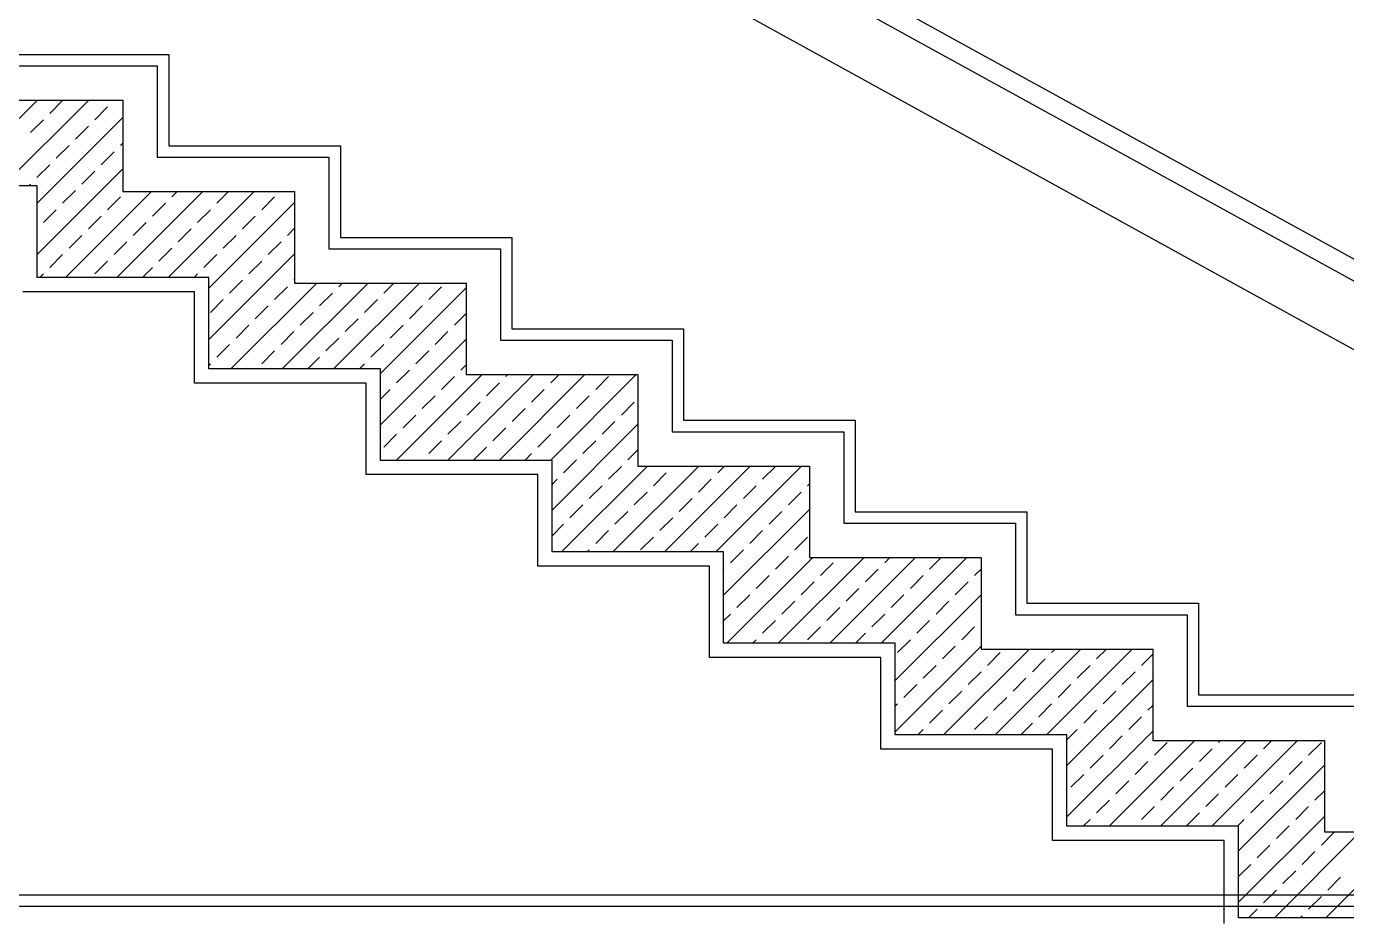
# Model space of a CAD drawing. Header units: millimetres. Extents: x 43168.9 to 43194.6, y -25545.1 to -25543.4.
# Drawn here: x 43181.4489 to 43181.5412, y -25544.7464 to -25544.6838 of the extents above; entities that cross this region are included whole.
import ezdxf

# ---------------------------------------------------------------- set-up
doc = ezdxf.new("R2010")
doc.units = ezdxf.units.MM
doc.header["$LTSCALE"] = 200
for name, color, linetype in [('kaplama-gnl_sgh', 30, 'Continuous'), ('kesit_$0$gor-2_sgh', 161, 'Continuous'), ('kesit_$0$metal-mal._sgh', 122, 'Continuous'), ('kolon-b.a_sgh', 6, 'Continuous'), ('siva_sgh', 145, 'Continuous'), ('tarama-betonarme_sgh', 223, 'Continuous')]:
    doc.layers.add(name, color=color, linetype=linetype)

msp = doc.modelspace()

# ---------------------------------------------------------------- linework, layer by layer
at = {"layer": 'kaplama-gnl_sgh'}
for p, q in [((43181.446838, -25544.685759), (43181.458838, -25544.685759)), ((43181.458838, -25544.685759), (43181.458838, -25544.692159)), ((43181.446038, -25544.686559), (43181.458038, -25544.686559)), ((43181.458038, -25544.686559), (43181.458038, -25544.692959)), ((43181.458838, -25544.692159), (43181.470838, -25544.692159)), ((43181.470838, -25544.692159), (43181.470838, -25544.698559)), ((43181.458038, -25544.692959), (43181.470038, -25544.692959)), ((43181.470038, -25544.692959), (43181.470038, -25544.699359)), ((43181.470838, -25544.698559), (43181.482838, -25544.698559)), ((43181.482838, -25544.698559), (43181.482838, -25544.704959)), ((43181.470038, -25544.699359), (43181.482038, -25544.699359)), ((43181.482038, -25544.699359), (43181.482038, -25544.705759)), ((43181.482838, -25544.704959), (43181.494838, -25544.704959)), ((43181.494838, -25544.704959), (43181.494838, -25544.711359)), ((43181.482038, -25544.705759), (43181.494038, -25544.705759)), ((43181.494038, -25544.705759), (43181.494038, -25544.712159)), ((43181.494838, -25544.711359), (43181.506838, -25544.711359)), ((43181.506838, -25544.711359), (43181.506838, -25544.717759)), ((43181.494038, -25544.712159), (43181.506038, -25544.712159)), ((43181.506038, -25544.712159), (43181.506038, -25544.718559)), ((43181.506838, -25544.717759), (43181.518838, -25544.717759)), ((43181.518838, -25544.717759), (43181.518838, -25544.724159)), ((43181.506038, -25544.718559), (43181.518038, -25544.718559)), ((43181.518038, -25544.718559), (43181.518038, -25544.724959)), ((43181.518838, -25544.724159), (43181.530838, -25544.724159)), ((43181.530838, -25544.724159), (43181.530838, -25544.730559)), ((43181.518038, -25544.724959), (43181.530038, -25544.724959)), ((43181.530038, -25544.724959), (43181.530038, -25544.731359)), ((43181.530038, -25544.731359), (43181.542038, -25544.731359)), ((43181.530838, -25544.730559), (43181.542838, -25544.730559)), ((43181.374638, -25544.744559), (43181.633638, -25544.744559)), ((43181.374638, -25544.744559), (43181.532638, -25544.744559)), ((43181.374638, -25544.745359), (43181.633638, -25544.745359)), ((43181.374638, -25544.745359), (43181.532638, -25544.745359))]:
    msp.add_line(p, q, dxfattribs=at)
at = {"layer": 'kesit_$0$gor-2_sgh'}
msp.add_line((43181.563638, -25544.718513), (43181.429638, -25544.644643), dxfattribs=at)
at = {"layer": 'kesit_$0$metal-mal._sgh'}
for p, q in [((43181.564349, -25544.712534), (43181.433207, -25544.640411)), ((43181.563638, -25544.713705), (43181.431607, -25544.641039))]:
    msp.add_line(p, q, dxfattribs=at)
at = {"layer": 'kolon-b.a_sgh'}
for p, q in [((43181.443638, -25544.688959), (43181.455638, -25544.688959)), ((43181.455638, -25544.688959), (43181.455638, -25544.695359)), ((43181.449638, -25544.694959), (43181.437638, -25544.694959)), ((43181.449638, -25544.701359), (43181.449638, -25544.694959)), ((43181.455638, -25544.695359), (43181.467638, -25544.695359)), ((43181.467638, -25544.695359), (43181.467638, -25544.701759)), ((43181.461638, -25544.701359), (43181.449638, -25544.701359)), ((43181.461638, -25544.707759), (43181.461638, -25544.701359)), ((43181.467638, -25544.701759), (43181.479638, -25544.701759)), ((43181.479638, -25544.701759), (43181.479638, -25544.708159)), ((43181.473638, -25544.707759), (43181.461638, -25544.707759)), ((43181.473638, -25544.714159), (43181.473638, -25544.707759)), ((43181.479638, -25544.708159), (43181.491638, -25544.708159)), ((43181.491638, -25544.708159), (43181.491638, -25544.714559)), ((43181.485638, -25544.714159), (43181.473638, -25544.714159)), ((43181.485638, -25544.720559), (43181.485638, -25544.714159)), ((43181.491638, -25544.714559), (43181.503638, -25544.714559)), ((43181.503638, -25544.714559), (43181.503638, -25544.720959)), ((43181.497638, -25544.720559), (43181.485638, -25544.720559)), ((43181.497638, -25544.726959), (43181.497638, -25544.720559)), ((43181.503638, -25544.720959), (43181.515638, -25544.720959)), ((43181.515638, -25544.720959), (43181.515638, -25544.727359)), ((43181.509638, -25544.726959), (43181.497638, -25544.726959)), ((43181.509638, -25544.733359), (43181.509638, -25544.726959)), ((43181.515638, -25544.727359), (43181.527638, -25544.727359)), ((43181.527638, -25544.727359), (43181.527638, -25544.733759)), ((43181.521638, -25544.733359), (43181.509638, -25544.733359)), ((43181.521638, -25544.739759), (43181.521638, -25544.733359)), ((43181.527638, -25544.733759), (43181.539638, -25544.733759)), ((43181.539638, -25544.733759), (43181.539638, -25544.740159)), ((43181.533638, -25544.739759), (43181.521638, -25544.739759)), ((43181.533638, -25544.746159), (43181.533638, -25544.739759)), ((43181.539638, -25544.740159), (43181.551638, -25544.740159)), ((43181.545638, -25544.746159), (43181.533638, -25544.746159))]:
    msp.add_line(p, q, dxfattribs=at)
at = {"layer": 'siva_sgh'}
for p, q in [((43181.460638, -25544.702359), (43181.448638, -25544.702359)), ((43181.460638, -25544.708759), (43181.460638, -25544.702359)), ((43181.472638, -25544.708759), (43181.460638, -25544.708759)), ((43181.472638, -25544.715159), (43181.472638, -25544.708759)), ((43181.484638, -25544.715159), (43181.472638, -25544.715159)), ((43181.484638, -25544.721559), (43181.484638, -25544.715159)), ((43181.496638, -25544.721559), (43181.484638, -25544.721559)), ((43181.496638, -25544.727959), (43181.496638, -25544.721559)), ((43181.508638, -25544.727959), (43181.496638, -25544.727959)), ((43181.508638, -25544.734359), (43181.508638, -25544.727959)), ((43181.520638, -25544.734359), (43181.508638, -25544.734359)), ((43181.520638, -25544.740759), (43181.520638, -25544.734359)), ((43181.532638, -25544.740759), (43181.520638, -25544.740759)), ((43181.532638, -25544.746559), (43181.532638, -25544.740759))]:
    msp.add_line(p, q, dxfattribs=at)
at = {"layer": 'tarama-betonarme_sgh'}
for p, q in [((43181.443657, -25544.694959), (43181.449657, -25544.688959)), ((43181.447249, -25544.694959), (43181.453249, -25544.688959)), ((43181.450524, -25544.689888), (43181.451422, -25544.68899)), ((43181.453667, -25544.690337), (43181.454565, -25544.689439)), ((43181.455014, -25544.68899), (43181.455045, -25544.688959)), ((43181.449177, -25544.691235), (43181.450075, -25544.690337)), ((43181.449638, -25544.696163), (43181.455638, -25544.690163)), ((43181.45232, -25544.691684), (43181.453218, -25544.690786)), ((43181.450973, -25544.693031), (43181.451871, -25544.692133)), ((43181.454116, -25544.69348), (43181.455014, -25544.692582)), ((43181.455463, -25544.692133), (43181.455638, -25544.691959)), ((43181.449626, -25544.694378), (43181.450524, -25544.69348)), ((43181.449638, -25544.699755), (43181.455638, -25544.693755)), ((43181.452769, -25544.694827), (43181.453667, -25544.693929)), ((43181.449045, -25544.694959), (43181.449177, -25544.694827)), ((43181.451422, -25544.696174), (43181.45232, -25544.695276)), ((43181.451625, -25544.701359), (43181.457625, -25544.695359)), ((43181.455218, -25544.701359), (43181.461218, -25544.695359)), ((43181.45881, -25544.701359), (43181.46481, -25544.695359)), ((43181.459055, -25544.695725), (43181.459422, -25544.695359)), ((43181.462198, -25544.696174), (43181.463014, -25544.695359)), ((43181.454565, -25544.696623), (43181.455463, -25544.695725)), ((43181.457708, -25544.697072), (43181.458606, -25544.696174)), ((43181.461638, -25544.702123), (43181.467638, -25544.696123)), ((43181.465341, -25544.696623), (43181.46624, -25544.695725)), ((43181.450075, -25544.697521), (43181.450973, -25544.696623)), ((43181.453218, -25544.69797), (43181.454116, -25544.697072)), ((43181.460851, -25544.697521), (43181.461749, -25544.696623)), ((43181.463994, -25544.69797), (43181.464892, -25544.697072)), ((43181.456361, -25544.698419), (43181.457259, -25544.697521)), ((43181.459504, -25544.698868), (43181.460402, -25544.69797)), ((43181.467138, -25544.698419), (43181.467638, -25544.697919)), ((43181.451871, -25544.699317), (43181.452769, -25544.698419)), ((43181.455014, -25544.699766), (43181.455912, -25544.698868)), ((43181.462647, -25544.699317), (43181.463545, -25544.698419)), ((43181.46579, -25544.699766), (43181.466689, -25544.698868)), ((43181.450524, -25544.700664), (43181.451422, -25544.699766)), ((43181.458157, -25544.700215), (43181.459055, -25544.699317)), ((43181.4613, -25544.700664), (43181.462198, -25544.699766)), ((43181.461638, -25544.705715), (43181.467638, -25544.699715)), ((43181.453667, -25544.701113), (43181.454565, -25544.700215)), ((43181.457014, -25544.701359), (43181.457708, -25544.700664)), ((43181.464443, -25544.701113), (43181.465341, -25544.700215)), ((43181.449829, -25544.701359), (43181.450075, -25544.701113)), ((43181.460606, -25544.701359), (43181.460851, -25544.701113)), ((43181.463096, -25544.70246), (43181.463994, -25544.701562)), ((43181.463186, -25544.707759), (43181.469186, -25544.701759)), ((43181.466778, -25544.707759), (43181.472778, -25544.701759)), ((43181.467587, -25544.701562), (43181.467638, -25544.701511)), ((43181.47037, -25544.707759), (43181.47637, -25544.701759)), ((43181.47073, -25544.702011), (43181.470982, -25544.701759)), ((43181.473873, -25544.70246), (43181.474574, -25544.701759)), ((43181.46624, -25544.702909), (43181.467138, -25544.702011)), ((43181.469383, -25544.703358), (43181.470281, -25544.70246)), ((43181.473638, -25544.708084), (43181.479638, -25544.702084)), ((43181.477016, -25544.702909), (43181.477914, -25544.702011)), ((43181.461749, -25544.703807), (43181.462647, -25544.702909)), ((43181.464892, -25544.704256), (43181.46579, -25544.703358)), ((43181.472526, -25544.703807), (43181.473424, -25544.702909)), ((43181.475669, -25544.704256), (43181.476567, -25544.703358)), ((43181.468036, -25544.704705), (43181.468934, -25544.703807)), ((43181.471179, -25544.705154), (43181.472077, -25544.704256)), ((43181.478812, -25544.704705), (43181.479638, -25544.70388)), ((43181.463545, -25544.705603), (43181.464443, -25544.704705)), ((43181.466689, -25544.706053), (43181.467587, -25544.705154)), ((43181.474322, -25544.705603), (43181.47522, -25544.704705)), ((43181.477465, -25544.706053), (43181.478363, -25544.705154)), ((43181.462198, -25544.706951), (43181.463096, -25544.706053)), ((43181.469832, -25544.706502), (43181.47073, -25544.705603)), ((43181.472975, -25544.706951), (43181.473873, -25544.706053)), ((43181.473638, -25544.711676), (43181.479638, -25544.705676)), ((43181.465341, -25544.7074), (43181.46624, -25544.706502)), ((43181.468574, -25544.707759), (43181.469383, -25544.706951)), ((43181.476118, -25544.7074), (43181.477016, -25544.706502)), ((43181.461638, -25544.707511), (43181.461749, -25544.7074)), ((43181.472166, -25544.707759), (43181.472526, -25544.7074)), ((43181.474747, -25544.714159), (43181.480747, -25544.708159)), ((43181.474771, -25544.708747), (43181.475669, -25544.707849)), ((43181.478339, -25544.714159), (43181.484339, -25544.708159)), ((43181.479261, -25544.707849), (43181.479638, -25544.707472)), ((43181.481931, -25544.714159), (43181.487931, -25544.708159)), ((43181.482404, -25544.708298), (43181.482543, -25544.708159)), ((43181.485523, -25544.714159), (43181.491523, -25544.708159)), ((43181.485547, -25544.708747), (43181.486135, -25544.708159)), ((43181.473638, -25544.70988), (43181.474322, -25544.709196)), ((43181.477914, -25544.709196), (43181.478812, -25544.708298)), ((43181.481057, -25544.709645), (43181.481955, -25544.708747)), ((43181.4842, -25544.710094), (43181.485098, -25544.709196)), ((43181.48869, -25544.709196), (43181.489588, -25544.708298)), ((43181.476567, -25544.710543), (43181.477465, -25544.709645)), ((43181.47971, -25544.710992), (43181.480608, -25544.710094)), ((43181.487343, -25544.710543), (43181.488241, -25544.709645)), ((43181.490486, -25544.710992), (43181.491384, -25544.710094)), ((43181.47522, -25544.71189), (43181.476118, -25544.710992)), ((43181.482853, -25544.711441), (43181.483751, -25544.710543)), ((43181.485996, -25544.71189), (43181.486894, -25544.710992)), ((43181.478363, -25544.712339), (43181.479261, -25544.711441)), ((43181.481506, -25544.712788), (43181.482404, -25544.71189)), ((43181.485638, -25544.717636), (43181.491638, -25544.711636)), ((43181.489139, -25544.712339), (43181.490037, -25544.711441)), ((43181.473873, -25544.713237), (43181.474771, -25544.712339)), ((43181.477016, -25544.713686), (43181.477914, -25544.712788)), ((43181.484649, -25544.713237), (43181.485547, -25544.712339)), ((43181.487792, -25544.713686), (43181.48869, -25544.712788)), ((43181.480159, -25544.714135), (43181.481057, -25544.713237)), ((43181.483727, -25544.714159), (43181.4842, -25544.713686)), ((43181.490935, -25544.714135), (43181.491638, -25544.713432)), ((43181.476543, -25544.714159), (43181.476567, -25544.714135)), ((43181.486307, -25544.720559), (43181.492307, -25544.714559)), ((43181.486445, -25544.715033), (43181.487343, -25544.714135)), ((43181.489588, -25544.715482), (43181.490486, -25544.714584)), ((43181.489899, -25544.720559), (43181.495899, -25544.714559)), ((43181.493491, -25544.720559), (43181.499491, -25544.714559)), ((43181.494078, -25544.714584), (43181.494103, -25544.714559)), ((43181.497083, -25544.720559), (43181.503083, -25544.714559)), ((43181.497221, -25544.715033), (43181.497695, -25544.714559)), ((43181.500364, -25544.715482), (43181.501262, -25544.714584)), ((43181.485638, -25544.71584), (43181.485996, -25544.715482)), ((43181.492731, -25544.715931), (43181.493629, -25544.715033)), ((43181.495874, -25544.71638), (43181.496772, -25544.715482)), ((43181.488241, -25544.716829), (43181.489139, -25544.715931)), ((43181.491384, -25544.717278), (43181.492282, -25544.71638)), ((43181.499017, -25544.716829), (43181.499915, -25544.715931)), ((43181.502161, -25544.717278), (43181.503059, -25544.71638)), ((43181.503508, -25544.715931), (43181.503638, -25544.715801)), ((43181.486894, -25544.718176), (43181.487792, -25544.717278)), ((43181.494527, -25544.717727), (43181.495425, -25544.716829)), ((43181.49767, -25544.718176), (43181.498568, -25544.717278)), ((43181.490037, -25544.718625), (43181.490935, -25544.717727)), ((43181.49318, -25544.719074), (43181.494078, -25544.718176)), ((43181.497638, -25544.723597), (43181.503638, -25544.717597)), ((43181.500813, -25544.718625), (43181.501712, -25544.717727)), ((43181.485638, -25544.719432), (43181.486445, -25544.718625)), ((43181.48869, -25544.719972), (43181.489588, -25544.719074)), ((43181.496323, -25544.719523), (43181.497221, -25544.718625)), ((43181.499466, -25544.719972), (43181.500364, -25544.719074)), ((43181.491833, -25544.720421), (43181.492731, -25544.719523)), ((43181.495287, -25544.720559), (43181.495874, -25544.719972)), ((43181.50261, -25544.720421), (43181.503508, -25544.719523)), ((43181.488103, -25544.720559), (43181.488241, -25544.720421)), ((43181.497868, -25544.726959), (43181.503868, -25544.720959)), ((43181.498119, -25544.721319), (43181.499017, -25544.720421)), ((43181.501262, -25544.721768), (43181.502161, -25544.72087)), ((43181.50146, -25544.726959), (43181.50746, -25544.720959)), ((43181.505052, -25544.726959), (43181.511052, -25544.720959)), ((43181.508644, -25544.726959), (43181.514644, -25544.720959)), ((43181.508896, -25544.721319), (43181.509256, -25544.720959)), ((43181.512039, -25544.721768), (43181.512848, -25544.720959)), ((43181.497638, -25544.721801), (43181.49767, -25544.721768)), ((43181.504406, -25544.722217), (43181.505304, -25544.721319)), ((43181.507549, -25544.722666), (43181.508447, -25544.721768)), ((43181.515182, -25544.722217), (43181.515638, -25544.721761)), ((43181.499915, -25544.723115), (43181.500813, -25544.722217)), ((43181.503059, -25544.723564), (43181.503957, -25544.722666)), ((43181.510692, -25544.723115), (43181.51159, -25544.722217)), ((43181.513835, -25544.723564), (43181.514733, -25544.722666)), ((43181.498568, -25544.724462), (43181.499466, -25544.723564)), ((43181.506202, -25544.724013), (43181.5071, -25544.723115)), ((43181.509345, -25544.724462), (43181.510243, -25544.723564)), ((43181.509638, -25544.729557), (43181.515638, -25544.723557)), ((43181.501712, -25544.724911), (43181.50261, -25544.724013)), ((43181.504855, -25544.72536), (43181.505753, -25544.724462)), ((43181.512488, -25544.724911), (43181.513386, -25544.724013)), ((43181.497638, -25544.725393), (43181.498119, -25544.724911)), ((43181.500364, -25544.726258), (43181.501262, -25544.72536)), ((43181.503508, -25544.726707), (43181.504406, -25544.725809)), ((43181.507998, -25544.725809), (43181.508896, -25544.724911)), ((43181.511141, -25544.726258), (43181.512039, -25544.72536)), ((43181.514284, -25544.726707), (43181.515182, -25544.725809)), ((43181.515631, -25544.72536), (43181.515638, -25544.725353)), ((43181.499664, -25544.726959), (43181.499915, -25544.726707)), ((43181.506848, -25544.726959), (43181.507549, -25544.726258)), ((43181.509794, -25544.727605), (43181.510692, -25544.726707)), ((43181.509638, -25544.733149), (43181.515638, -25544.727149)), ((43181.512937, -25544.728054), (43181.513835, -25544.727156)), ((43181.51302, -25544.733359), (43181.51902, -25544.727359)), ((43181.51608, -25544.728503), (43181.516978, -25544.727605)), ((43181.516612, -25544.733359), (43181.522612, -25544.727359)), ((43181.520204, -25544.733359), (43181.526204, -25544.727359)), ((43181.52057, -25544.727605), (43181.520816, -25544.727359)), ((43181.523713, -25544.728054), (43181.524408, -25544.727359)), ((43181.51159, -25544.729401), (43181.512488, -25544.728503)), ((43181.519223, -25544.728952), (43181.520121, -25544.728054)), ((43181.522366, -25544.729401), (43181.523264, -25544.728503)), ((43181.526856, -25544.728503), (43181.527638, -25544.727722)), ((43181.514733, -25544.72985), (43181.515631, -25544.728952)), ((43181.517876, -25544.730299), (43181.518774, -25544.729401)), ((43181.525509, -25544.72985), (43181.526407, -25544.728952)), ((43181.510243, -25544.730748), (43181.511141, -25544.72985)), ((43181.513386, -25544.731197), (43181.514284, -25544.730299)), ((43181.521019, -25544.730748), (43181.521917, -25544.72985)), ((43181.521638, -25544.735518), (43181.527638, -25544.729518)), ((43181.524162, -25544.731197), (43181.52506, -25544.730299)), ((43181.509638, -25544.731353), (43181.509794, -25544.731197)), ((43181.516529, -25544.731646), (43181.517427, -25544.730748)), ((43181.519672, -25544.732095), (43181.52057, -25544.731197)), ((43181.527305, -25544.731646), (43181.527638, -25544.731314)), ((43181.512039, -25544.732544), (43181.512937, -25544.731646)), ((43181.515182, -25544.732993), (43181.51608, -25544.732095)), ((43181.522815, -25544.732544), (43181.523713, -25544.731646)), ((43181.525958, -25544.732993), (43181.526856, -25544.732095)), ((43181.511224, -25544.733359), (43181.51159, -25544.732993)), ((43181.518408, -25544.733359), (43181.519223, -25544.732544)), ((43181.521638, -25544.733722), (43181.522366, -25544.732993)), ((43181.521638, -25544.73911), (43181.527638, -25544.73311)), ((43181.524581, -25544.739759), (43181.530581, -25544.733759)), ((43181.524611, -25544.73434), (43181.525509, -25544.733442)), ((43181.527754, -25544.734789), (43181.528652, -25544.733891)), ((43181.528173, -25544.739759), (43181.534173, -25544.733759)), ((43181.531765, -25544.739759), (43181.537765, -25544.733759)), ((43181.532244, -25544.733891), (43181.532377, -25544.733759)), ((43181.535387, -25544.73434), (43181.535969, -25544.733759)), ((43181.538531, -25544.734789), (43181.539429, -25544.733891)), ((43181.523264, -25544.735687), (43181.524162, -25544.734789)), ((43181.530897, -25544.735238), (43181.531795, -25544.73434)), ((43181.53404, -25544.735687), (43181.534938, -25544.734789)), ((43181.526407, -25544.736136), (43181.527305, -25544.735238)), ((43181.52955, -25544.736585), (43181.530448, -25544.735687)), ((43181.533638, -25544.741478), (43181.539638, -25544.735478)), ((43181.537184, -25544.736136), (43181.538082, -25544.735238)), ((43181.521917, -25544.737034), (43181.522815, -25544.736136)), ((43181.52506, -25544.737483), (43181.525958, -25544.736585)), ((43181.532693, -25544.737034), (43181.533591, -25544.736136)), ((43181.535836, -25544.737483), (43181.536735, -25544.736585)), ((43181.528203, -25544.737932), (43181.529101, -25544.737034)), ((43181.531346, -25544.738381), (43181.532244, -25544.737483)), ((43181.53898, -25544.737932), (43181.539638, -25544.737274)), ((43181.523713, -25544.73883), (43181.524611, -25544.737932)), ((43181.526856, -25544.739279), (43181.527754, -25544.738381)), ((43181.534489, -25544.73883), (43181.535387, -25544.737932)), ((43181.537633, -25544.739279), (43181.538531, -25544.738381)), ((43181.522785, -25544.739759), (43181.523264, -25544.739279)), ((43181.529999, -25544.739728), (43181.530897, -25544.73883)), ((43181.533561, -25544.739759), (43181.53404, -25544.739279)), ((43181.533638, -25544.74507), (43181.539638, -25544.73907)), ((43181.526377, -25544.739759), (43181.526407, -25544.739728)), ((43181.536141, -25544.746159), (43181.542141, -25544.740159)), ((43181.536285, -25544.740626), (43181.537184, -25544.739728)), ((43181.539429, -25544.741076), (43181.540327, -25544.740177)), ((43181.539733, -25544.746159), (43181.545733, -25544.740159)), ((43181.534938, -25544.741974), (43181.535836, -25544.741076)), ((43181.533638, -25544.743274), (43181.534489, -25544.742423)), ((43181.538082, -25544.742423), (43181.53898, -25544.741525)), ((43181.536735, -25544.74377), (43181.537633, -25544.742872)), ((43181.539878, -25544.744219), (43181.540776, -25544.743321)), ((43181.535387, -25544.745117), (43181.536285, -25544.744219)), ((43181.538531, -25544.745566), (43181.539429, -25544.744668)), ((43181.534345, -25544.746159), (43181.534938, -25544.745566)), ((43181.537937, -25544.746159), (43181.538082, -25544.746015))]:
    msp.add_line(p, q, dxfattribs=at)

doc.saveas('drawing.dxf')
